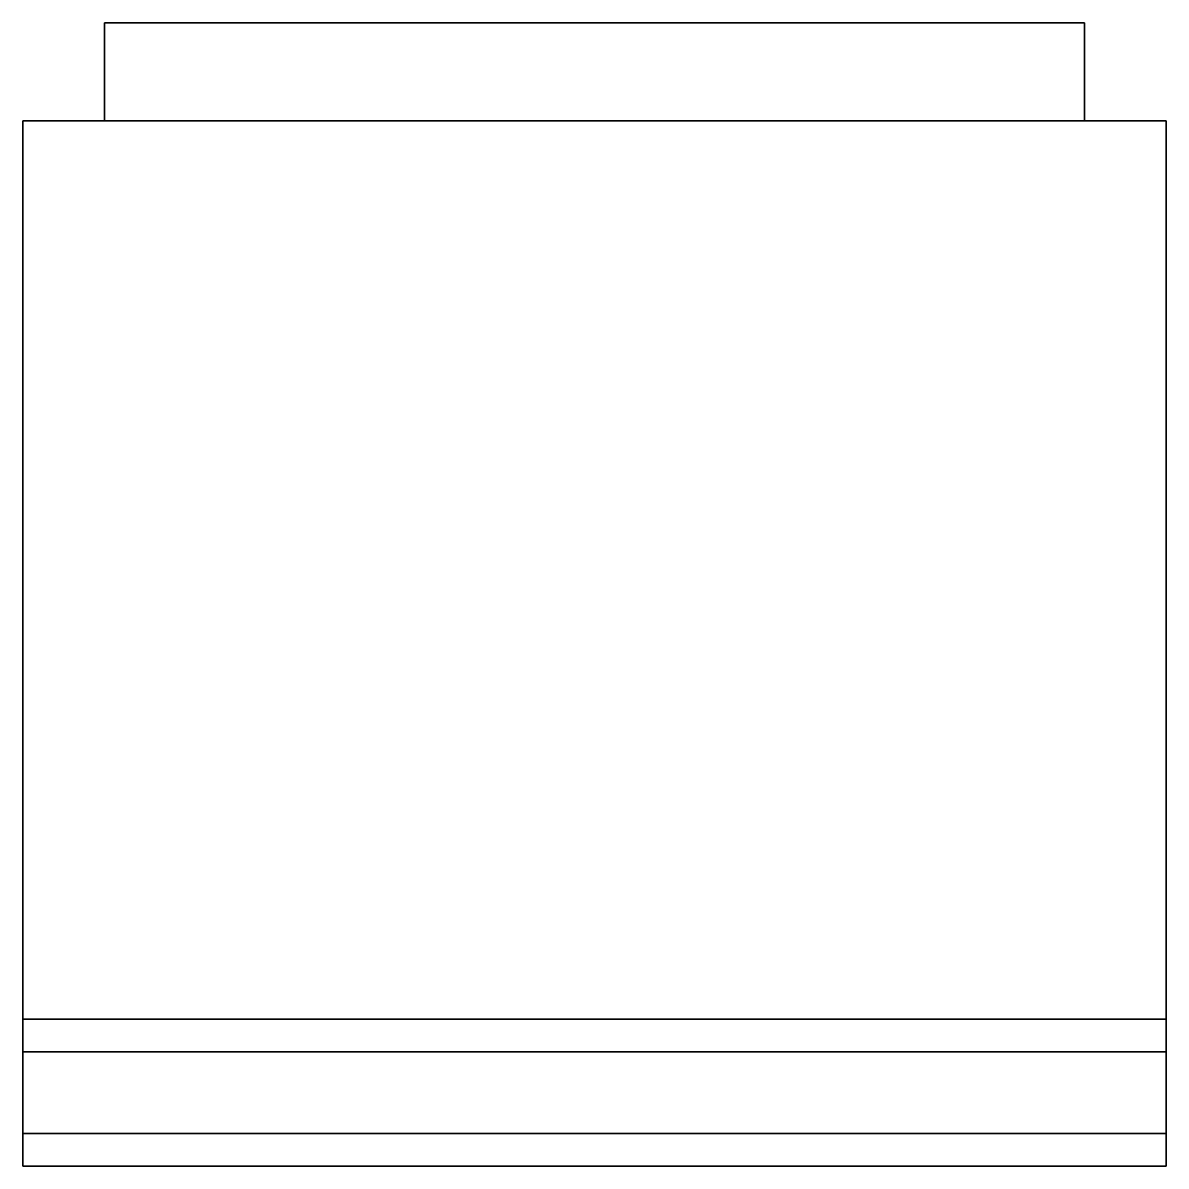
# Model space of a CAD drawing. Extents: x 0 to 0.7, y -0.71 to -0.01.
import ezdxf

# ---------------------------------------------------------------- set-up
doc = ezdxf.new("R2010")
doc.units = 0
doc.header["$MEASUREMENT"] = 0
doc.layers.add('DUPLEX', color=8, linetype='CONTINUOUS')

msp = doc.modelspace()

# ---------------------------------------------------------------- linework, layer by layer
at = {"layer": 'DUPLEX', "color": 12, "extrusion": (0, -1, 0), "elevation": 0.71}
for points in [[(0.08, 1.63), (0.08, 1.37), (0.12, 1.37), (0.12, 1.62), (0.08, 1.62)], [(0.08, 1.26), (0.08, 0.64), (0.12, 0.64), (0.12, 1.26), (0.08, 1.26)]]:
    msp.add_lwpolyline(points, dxfattribs=at)

# ---------------------------------------------------------------- meshes
at = {"layer": 'DUPLEX'}
mesh = msp.add_polymesh((6, 3), dxfattribs=at)
for k, corner in enumerate([(0.05, -0.07, 0.54), (0.65, -0.07, 0.54), (0.65, -0.07, 0.54), (0.05, -0.01, 0.54), (0.65, -0.01, 0.54), (0.65, -0.01, 0.54), (0.05, -0.01, 1.51), (0.65, -0.01, 1.51), (0.65, -0.01, 0.54), (0.05, -0.07, 1.51), (0.65, -0.07, 1.51), (0.65, -0.07, 0.54), (0.05, -0.07, 1.51), (0.05, -0.07, 1.51), (0.05, -0.07, 0.54), (0.05, -0.01, 1.51), (0.05, -0.01, 1.51), (0.05, -0.01, 0.54)]):
    mesh.set_mesh_vertex(divmod(k, 3), corner)
mesh = msp.add_polymesh((6, 3), dxfattribs=at)
for k, corner in enumerate([(0, -0.62, 0.08), (0.7, -0.62, 0.08), (0.7, -0.62, 0.08), (0, -0.07, 0.08), (0.7, -0.07, 0.08), (0.7, -0.07, 0.08), (0, -0.07, 1.75), (0.7, -0.07, 1.75), (0.7, -0.07, 0.08), (0, -0.62, 1.75), (0.7, -0.62, 1.75), (0.7, -0.62, 0.08), (0, -0.62, 1.75), (0, -0.62, 1.75), (0, -0.62, 0.08), (0, -0.07, 1.75), (0, -0.07, 1.75), (0, -0.07, 0.08)]):
    mesh.set_mesh_vertex(divmod(k, 3), corner)
mesh = msp.add_polymesh((6, 3), dxfattribs=at)
for k, corner in enumerate([(0, -0.69, -0.1), (0.7, -0.69, -0.1), (0.7, -0.69, -0.1), (0, -0.07, -0.1), (0.7, -0.07, -0.1), (0.7, -0.07, -0.1), (0, -0.07, 0.08), (0.7, -0.07, 0.08), (0.7, -0.07, -0.1), (0, -0.69, 0.08), (0.7, -0.69, 0.08), (0.7, -0.69, -0.1), (0, -0.69, 0.08), (0, -0.69, 0.08), (0, -0.69, -0.1), (0, -0.07, 0.08), (0, -0.07, 0.08), (0, -0.07, -0.1)]):
    mesh.set_mesh_vertex(divmod(k, 3), corner)
mesh = msp.add_polymesh((6, 3), dxfattribs=at)
for k, corner in enumerate([(0, -0.71, 0.1), (0.7, -0.71, 0.1), (0.7, -0.71, 0.1), (0, -0.64, 0.1), (0.7, -0.64, 0.1), (0.7, -0.64, 0.1), (0, -0.64, 1.3), (0.7, -0.64, 1.3), (0.7, -0.64, 0.1), (0, -0.71, 1.3), (0.7, -0.71, 1.3), (0.7, -0.71, 0.1), (0, -0.71, 1.3), (0, -0.71, 1.3), (0, -0.71, 0.1), (0, -0.64, 1.3), (0, -0.64, 1.3), (0, -0.64, 0.1)]):
    mesh.set_mesh_vertex(divmod(k, 3), corner)
mesh = msp.add_polymesh((6, 3), dxfattribs=at)
for k, corner in enumerate([(0, -0.71, 1.32), (0.7, -0.71, 1.32), (0.7, -0.71, 1.32), (0, -0.64, 1.32), (0.7, -0.64, 1.32), (0.7, -0.64, 1.32), (0, -0.64, 1.75), (0.7, -0.64, 1.75), (0.7, -0.64, 1.32), (0, -0.71, 1.75), (0.7, -0.71, 1.75), (0.7, -0.71, 1.32), (0, -0.71, 1.75), (0, -0.71, 1.75), (0, -0.71, 1.32), (0, -0.64, 1.75), (0, -0.64, 1.75), (0, -0.64, 1.32)]):
    mesh.set_mesh_vertex(divmod(k, 3), corner)

doc.saveas('drawing.dxf')
